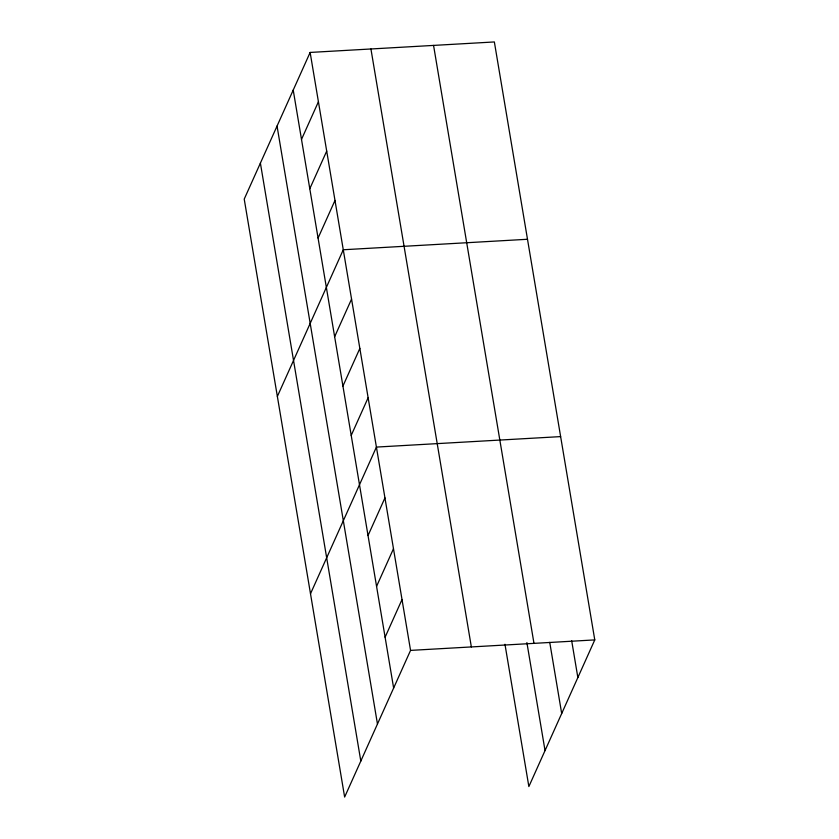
<?xml version="1.0" encoding="UTF-8"?>
<svg xmlns="http://www.w3.org/2000/svg" width="839" height="839" viewBox="0 0 839 839"><rect width="100%" height="100%" fill="white"/><g stroke="black" fill="none" stroke-linecap="round" stroke-linejoin="round"><path stroke-width="1.26" d="M310.136 52.438L244.222 199.095L344.64 797.05L410.554 650.393L310.136 52.438L494.36 41.95L594.778 639.905L528.864 786.562L504.963 644.258M301.505 139.41L318.421 101.76M309.79 188.733L326.707 151.093M318.075 238.066L334.992 200.427M277.363 396.417L343.277 249.76L527.49 239.272M334.646 336.733L351.562 299.093M342.931 386.066L359.847 348.426M351.216 435.399L368.132 397.749M310.503 593.75L376.417 447.082L560.63 436.605M368.027 535.555L384.944 497.915M376.564 586.377L393.481 548.737M385.101 637.21L402.017 599.56M410.554 650.393L594.778 639.905M571.674 640.702L577.861 677.545M549.744 642.37L561.69 713.528M433.564 45.411L533.982 643.366M526.892 642.58L545.035 750.59M370.932 48.977L471.35 646.932M293.22 90.077L393.638 688.032M277.048 126.049L377.466 724.005M260.394 163.123L360.812 761.078"/></g></svg>
